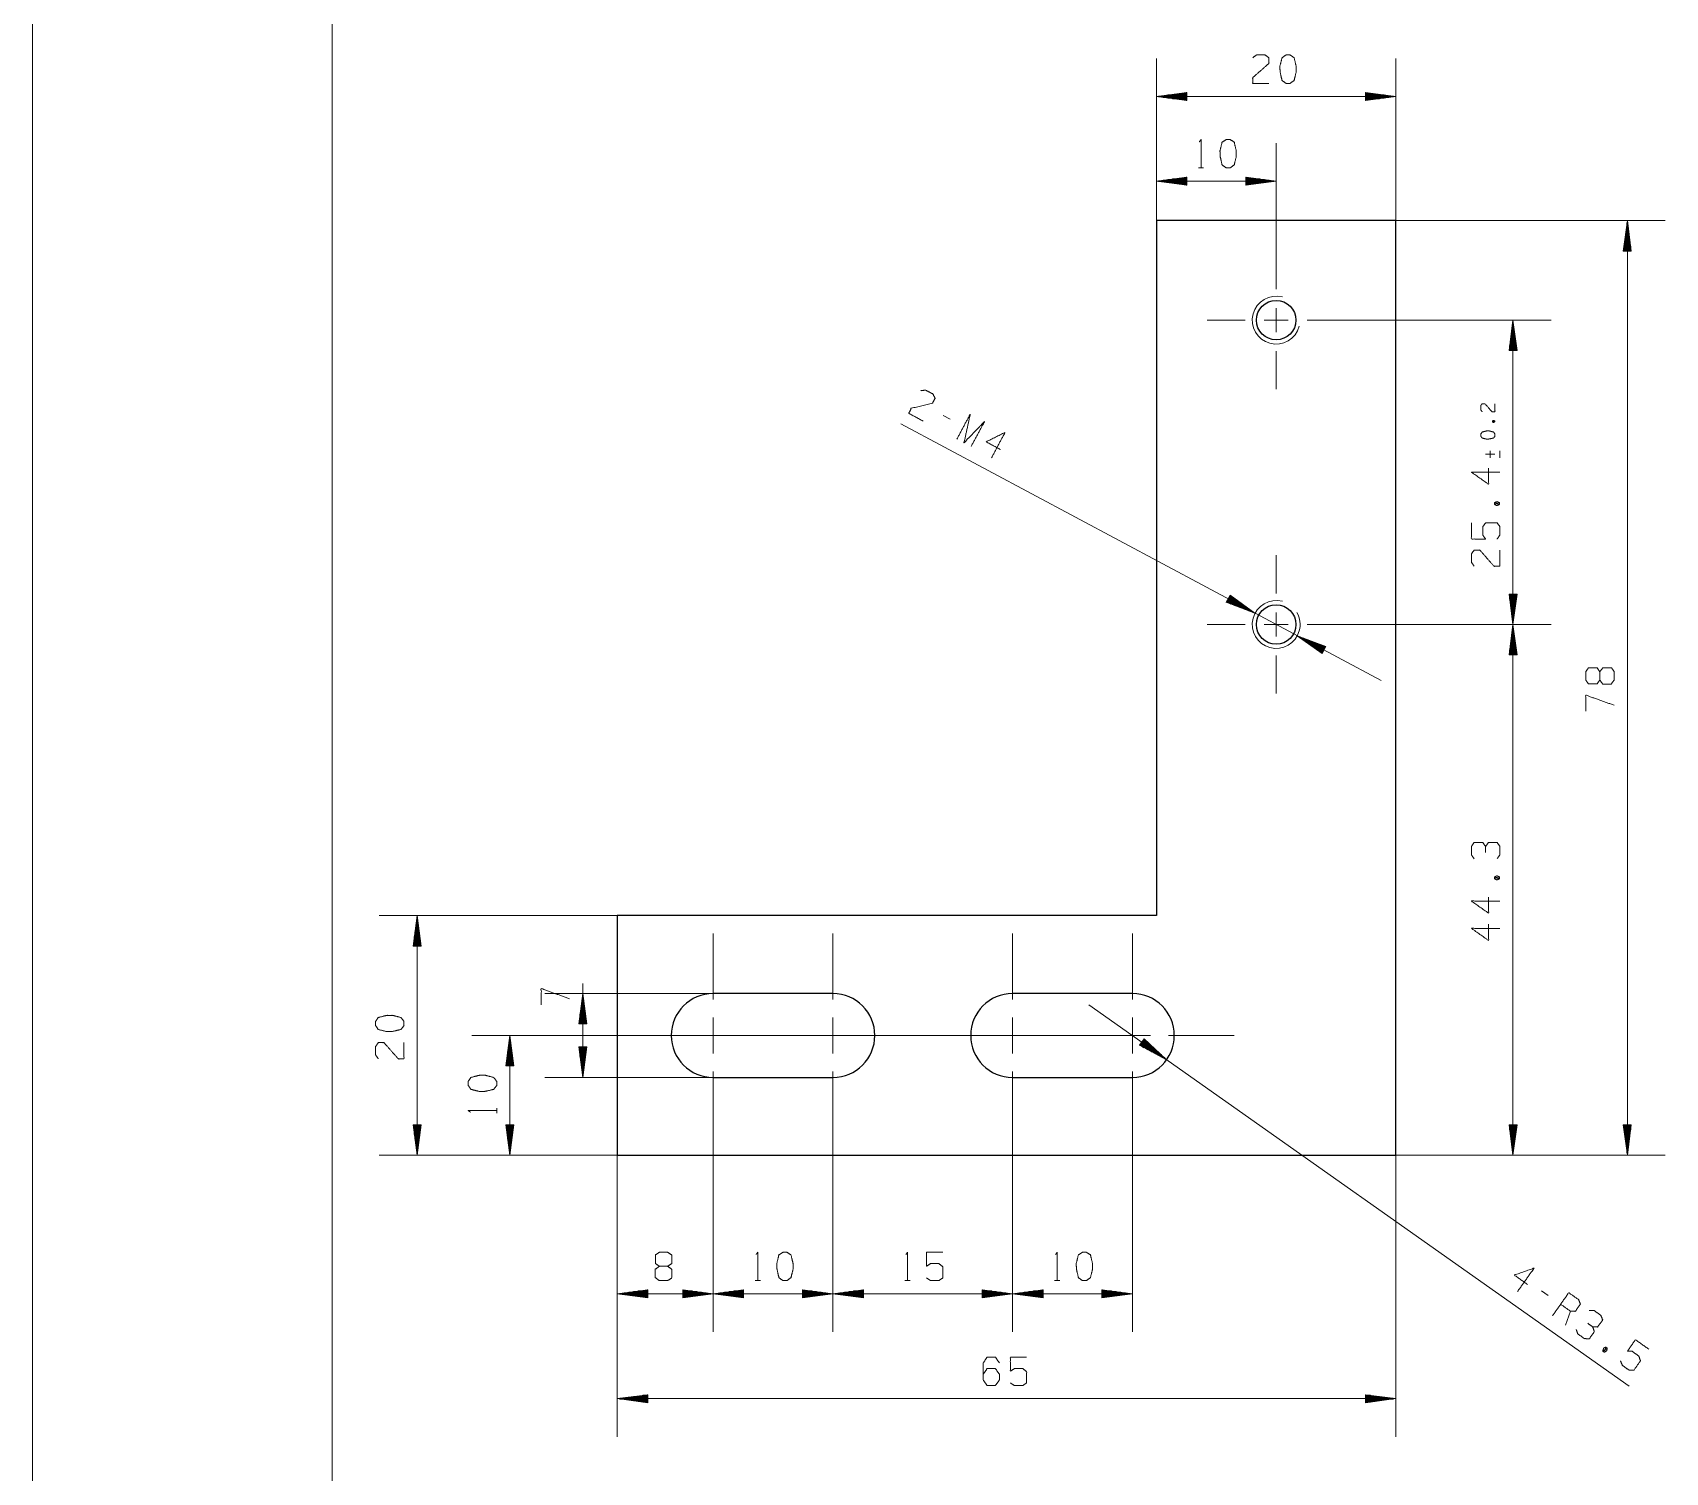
# Model space of a CAD drawing. Header units: millimetres. Extents: x 0 to 210, y 0 to 297.
# Drawn here: x 0 to 136.3, y 111.2 to 231.3 of the extents above; entities that cross this region are included whole.
import ezdxf

# ---------------------------------------------------------------- set-up
doc = ezdxf.new("R2010")
doc.units = ezdxf.units.MM
doc.layers.add('101', color=7, linetype='Continuous', true_color=0xffffff)

msp = doc.modelspace()

# ---------------------------------------------------------------- linework, layer by layer
at = {"layer": '101', "color": 133, "linetype": 'Continuous', "lineweight": 18}
for p, q in [((0, 297), (0, 0)), ((25, 292), (25, 5))]:
    msp.add_line(p, q, dxfattribs=at)
at = {"layer": '101', "color": 22, "linetype": 'Continuous', "lineweight": 18}
for p, q in [((93.81, 215.62), (93.81, 229.15)), ((113.81, 215.62), (113.81, 229.15)), ((96.35, 226.31), (93.81, 225.98)), ((96.35, 226.31), (96.31, 226.31)), ((96.35, 226.31), (96.31, 226.31)), ((96.35, 225.64), (96.35, 226.31)), ((111.27, 226.31), (111.3, 226.31)), ((111.27, 226.31), (111.27, 225.64)), ((111.27, 226.31), (111.3, 226.31)), ((113.81, 225.98), (111.27, 226.31)), ((93.81, 225.98), (96.35, 225.64)), ((113.81, 225.98), (93.81, 225.98)), ((96.35, 226), (94, 226)), ((96.35, 225.95), (94, 225.95)), ((96.35, 226.05), (94.38, 226.05)), ((96.35, 225.9), (94.38, 225.9)), ((96.35, 226.11), (94.77, 226.11)), ((96.35, 225.85), (94.77, 225.85)), ((96.35, 226.16), (95.16, 226.16)), ((96.35, 225.8), (95.16, 225.8)), ((96.35, 226.21), (95.54, 226.21)), ((96.35, 225.75), (95.54, 225.75)), ((96.35, 226.26), (95.93, 226.26)), ((96.35, 225.7), (95.93, 225.7)), ((96.35, 225.65), (96.31, 225.65)), ((96.35, 225.65), (96.31, 225.65)), ((111.27, 226.26), (111.68, 226.26)), ((111.27, 226.21), (112.07, 226.21)), ((111.27, 226.16), (112.45, 226.16)), ((111.27, 226.11), (112.84, 226.11)), ((111.27, 226.05), (113.23, 226.05)), ((111.27, 226), (113.61, 226)), ((111.27, 225.64), (113.81, 225.98)), ((111.27, 225.95), (113.61, 225.95)), ((111.27, 225.9), (113.23, 225.9)), ((111.27, 225.85), (112.84, 225.85)), ((111.27, 225.8), (112.45, 225.8)), ((111.27, 225.75), (112.07, 225.75)), ((111.27, 225.7), (111.68, 225.7)), ((111.27, 225.65), (111.3, 225.65)), ((111.27, 225.65), (111.3, 225.65)), ((93.81, 215.62), (93.81, 222.1)), ((103.81, 213.09), (103.81, 222.1)), ((96.35, 219.26), (93.81, 218.92)), ((103.81, 218.92), (93.81, 218.92)), ((93.81, 218.92), (96.35, 218.59)), ((96.35, 218.95), (94, 218.95)), ((96.35, 218.9), (94, 218.9)), ((96.35, 219), (94.38, 219)), ((96.35, 218.85), (94.38, 218.85)), ((96.35, 219.05), (94.77, 219.05)), ((96.35, 218.8), (94.77, 218.8)), ((96.35, 219.1), (95.16, 219.1)), ((96.35, 218.75), (95.16, 218.75)), ((96.35, 219.15), (95.54, 219.15)), ((96.35, 218.69), (95.54, 218.69)), ((96.35, 219.2), (95.93, 219.2)), ((96.35, 218.64), (95.93, 218.64)), ((96.35, 219.25), (96.31, 219.25)), ((96.35, 219.25), (96.31, 219.25)), ((96.35, 218.59), (96.31, 218.59)), ((96.35, 218.59), (96.31, 218.59)), ((96.35, 218.59), (96.35, 219.26)), ((101.27, 219.26), (101.27, 218.59)), ((103.81, 218.92), (101.27, 219.26)), ((101.27, 219.25), (101.3, 219.25)), ((101.27, 219.25), (101.3, 219.25)), ((101.27, 219.2), (101.68, 219.2)), ((101.27, 219.15), (102.07, 219.15)), ((101.27, 219.1), (102.45, 219.1)), ((101.27, 219.05), (102.84, 219.05)), ((101.27, 219), (103.23, 219)), ((101.27, 218.95), (103.61, 218.95)), ((101.27, 218.59), (103.81, 218.92)), ((101.27, 218.9), (103.61, 218.9)), ((101.27, 218.85), (103.23, 218.85)), ((101.27, 218.8), (102.84, 218.8)), ((101.27, 218.75), (102.45, 218.75)), ((101.27, 218.69), (102.07, 218.69)), ((101.27, 218.64), (101.68, 218.64)), ((101.27, 218.59), (101.3, 218.59)), ((101.27, 218.59), (101.3, 218.59)), ((113.81, 215.62), (136.3, 215.62)), ((133.13, 215.62), (132.79, 213.08)), ((133.1, 213.08), (133.1, 215.43)), ((133.13, 137.62), (133.13, 215.62)), ((133.46, 213.08), (133.13, 215.62)), ((133.15, 213.08), (133.15, 215.43)), ((132.95, 213.08), (132.95, 214.27)), ((133, 213.08), (133, 214.66)), ((133.05, 213.08), (133.05, 215.04)), ((133.2, 213.08), (133.2, 215.04)), ((133.25, 213.08), (133.25, 214.66)), ((133.3, 213.08), (133.3, 214.27)), ((132.79, 213.08), (133.46, 213.08)), ((132.8, 213.08), (132.8, 213.11)), ((132.8, 213.08), (132.8, 213.11)), ((132.85, 213.08), (132.85, 213.5)), ((132.9, 213.08), (132.9, 213.89)), ((133.35, 213.08), (133.35, 213.89)), ((133.41, 213.08), (133.41, 213.5)), ((133.46, 213.08), (133.46, 213.11)), ((133.46, 213.08), (133.46, 213.11)), ((109.57, 207.32), (126.76, 207.32)), ((123.58, 207.32), (123.25, 204.78)), ((123.92, 204.78), (123.58, 207.32)), ((123.58, 181.92), (123.58, 207.32)), ((123.4, 204.78), (123.4, 205.97)), ((123.45, 204.78), (123.45, 206.36)), ((123.5, 204.78), (123.5, 206.74)), ((123.56, 204.78), (123.56, 207.13)), ((123.61, 204.78), (123.61, 207.13)), ((123.66, 204.78), (123.66, 206.74)), ((123.71, 204.78), (123.71, 206.36)), ((123.76, 204.78), (123.76, 205.97)), ((123.25, 204.78), (123.25, 204.81)), ((123.25, 204.78), (123.25, 204.81)), ((123.25, 204.78), (123.92, 204.78)), ((123.3, 204.78), (123.3, 205.2)), ((123.35, 204.78), (123.35, 205.59)), ((123.81, 204.78), (123.81, 205.59)), ((123.86, 204.78), (123.86, 205.2)), ((123.91, 204.78), (123.91, 204.81)), ((123.91, 204.78), (123.91, 204.81)), ((72.47, 198.66), (112.57, 177.24)), ((99.96, 184.36), (99.64, 183.77)), ((99.79, 184.04), (101.86, 182.93)), ((99.81, 184.08), (101.88, 182.98)), ((99.84, 184.13), (101.57, 183.2)), ((99.86, 184.17), (101.25, 183.43)), ((99.88, 184.22), (100.93, 183.66)), ((99.91, 184.26), (100.62, 183.88)), ((99.93, 184.31), (100.3, 184.11)), ((102.04, 182.86), (99.96, 184.36)), ((99.96, 184.35), (99.98, 184.34)), ((99.96, 184.35), (99.98, 184.34)), ((123.25, 184.46), (123.58, 181.92)), ((123.25, 184.46), (123.25, 184.43)), ((123.25, 184.46), (123.25, 184.43)), ((123.92, 184.46), (123.25, 184.46)), ((123.3, 184.46), (123.3, 184.04)), ((123.35, 184.46), (123.35, 183.66)), ((123.4, 184.46), (123.4, 183.27)), ((123.45, 184.46), (123.45, 182.89)), ((123.5, 184.46), (123.5, 182.5)), ((123.56, 184.46), (123.56, 182.12)), ((123.58, 181.92), (123.92, 184.46)), ((123.61, 184.46), (123.61, 182.12)), ((123.66, 184.46), (123.66, 182.5)), ((123.71, 184.46), (123.71, 182.89)), ((123.76, 184.46), (123.76, 183.27)), ((123.81, 184.46), (123.81, 183.66)), ((123.86, 184.46), (123.86, 184.04)), ((123.91, 184.46), (123.91, 184.43)), ((123.91, 184.46), (123.91, 184.43)), ((99.64, 183.77), (102.04, 182.86)), ((99.64, 183.77), (99.67, 183.75)), ((99.64, 183.77), (99.67, 183.75)), ((99.67, 183.81), (100.04, 183.62)), ((99.69, 183.86), (100.4, 183.48)), ((99.72, 183.9), (100.77, 183.34)), ((99.74, 183.95), (101.13, 183.21)), ((99.76, 183.99), (101.49, 183.07)), ((109.57, 181.92), (126.76, 181.92)), ((109.57, 181.92), (126.76, 181.92)), ((123.58, 181.92), (123.25, 179.38)), ((123.5, 179.38), (123.5, 181.34)), ((123.56, 179.38), (123.56, 181.73)), ((123.58, 181.92), (123.58, 137.62)), ((123.92, 179.38), (123.58, 181.92)), ((123.61, 179.38), (123.61, 181.73)), ((123.66, 179.38), (123.66, 181.34)), ((105.57, 180.98), (107.65, 179.49)), ((107.97, 180.08), (105.57, 180.98)), ((107.8, 179.76), (105.73, 180.87)), ((107.82, 179.81), (105.75, 180.91)), ((107.77, 179.72), (106.04, 180.64)), ((107.85, 179.85), (106.12, 180.77)), ((107.75, 179.67), (106.36, 180.41)), ((107.87, 179.9), (106.48, 180.64)), ((107.73, 179.63), (106.68, 180.19)), ((107.89, 179.94), (106.84, 180.5)), ((107.7, 179.58), (106.99, 179.96)), ((107.92, 179.99), (107.21, 180.36)), ((107.94, 180.03), (107.57, 180.23)), ((107.65, 179.49), (107.97, 180.08)), ((107.97, 180.07), (107.94, 180.09)), ((107.97, 180.07), (107.94, 180.09)), ((123.35, 179.38), (123.35, 180.19)), ((123.4, 179.38), (123.4, 180.57)), ((123.45, 179.38), (123.45, 180.96)), ((123.71, 179.38), (123.71, 180.96)), ((123.76, 179.38), (123.76, 180.57)), ((123.81, 179.38), (123.81, 180.19)), ((107.68, 179.54), (107.31, 179.73)), ((107.65, 179.49), (107.63, 179.51)), ((107.65, 179.49), (107.63, 179.51)), ((123.25, 179.38), (123.25, 179.41)), ((123.25, 179.38), (123.25, 179.41)), ((123.25, 179.38), (123.92, 179.38)), ((123.3, 179.38), (123.3, 179.8)), ((123.86, 179.38), (123.86, 179.8)), ((123.91, 179.38), (123.91, 179.41)), ((123.91, 179.38), (123.91, 179.41)), ((48.81, 157.62), (28.92, 157.62)), ((32.09, 157.62), (31.76, 155.08)), ((32.02, 155.08), (32.02, 157.04)), ((32.07, 155.08), (32.07, 157.43)), ((32.09, 157.62), (32.09, 137.62)), ((32.43, 155.08), (32.09, 157.62)), ((32.12, 155.08), (32.12, 157.43)), ((32.17, 155.08), (32.17, 157.04)), ((31.81, 155.08), (31.81, 155.5)), ((31.86, 155.08), (31.86, 155.89)), ((31.91, 155.08), (31.91, 156.27)), ((31.97, 155.08), (31.97, 156.66)), ((32.22, 155.08), (32.22, 156.66)), ((32.27, 155.08), (32.27, 156.27)), ((32.32, 155.08), (32.32, 155.89)), ((32.37, 155.08), (32.37, 155.5)), ((31.76, 155.08), (31.76, 155.11)), ((31.76, 155.08), (31.76, 155.11)), ((31.76, 155.08), (32.43, 155.08)), ((32.42, 155.08), (32.42, 155.11)), ((32.42, 155.08), (32.42, 155.11)), ((45.92, 144.12), (45.92, 151.97)), ((56.81, 151.12), (42.75, 151.12)), ((45.92, 151.12), (45.59, 148.58)), ((45.8, 148.58), (45.8, 150.16)), ((45.85, 148.58), (45.85, 150.54)), ((45.9, 148.58), (45.9, 150.93)), ((46.26, 148.58), (45.92, 151.12)), ((45.95, 148.58), (45.95, 150.93)), ((46, 148.58), (46, 150.54)), ((46.05, 148.58), (46.05, 150.16)), ((88.18, 150.18), (133.27, 118.36)), ((45.59, 148.58), (45.59, 148.61)), ((45.59, 148.58), (45.59, 148.61)), ((45.59, 148.58), (46.26, 148.58)), ((45.64, 148.58), (45.64, 149)), ((45.69, 148.58), (45.69, 149.39)), ((45.75, 148.58), (45.75, 149.77)), ((46.1, 148.58), (46.1, 149.77)), ((46.15, 148.58), (46.15, 149.39)), ((46.2, 148.58), (46.2, 149)), ((46.25, 148.58), (46.25, 148.61)), ((46.25, 148.58), (46.25, 148.61)), ((83.31, 147.62), (36.66, 147.62)), ((39.83, 147.62), (39.5, 145.08)), ((39.8, 145.08), (39.8, 147.43)), ((40.16, 145.08), (39.83, 147.62)), ((39.83, 147.62), (39.83, 137.62)), ((39.86, 145.08), (39.86, 147.43)), ((92.78, 147.34), (92.4, 146.8)), ((92.69, 147.21), (93.66, 146.53)), ((92.72, 147.26), (93.38, 146.79)), ((92.75, 147.3), (93.09, 147.06)), ((92.78, 147.34), (92.81, 147.32)), ((94.66, 145.6), (92.78, 147.34)), ((92.78, 147.34), (92.81, 147.32)), ((39.6, 145.08), (39.6, 145.89)), ((39.65, 145.08), (39.65, 146.27)), ((39.7, 145.08), (39.7, 146.66)), ((39.75, 145.08), (39.75, 147.04)), ((39.91, 145.08), (39.91, 147.04)), ((39.96, 145.08), (39.96, 146.66)), ((40.01, 145.08), (40.01, 146.27)), ((40.06, 145.08), (40.06, 145.89)), ((45.59, 146.66), (45.59, 146.63)), ((45.59, 146.66), (45.92, 144.12)), ((45.59, 146.66), (45.59, 146.63)), ((46.26, 146.66), (45.59, 146.66)), ((45.64, 146.66), (45.64, 146.24)), ((45.69, 146.66), (45.69, 145.86)), ((45.75, 146.66), (45.75, 145.47)), ((45.8, 146.66), (45.8, 145.09)), ((45.85, 146.66), (45.85, 144.7)), ((45.9, 146.66), (45.9, 144.32)), ((45.92, 144.12), (46.26, 146.66)), ((45.95, 146.66), (45.95, 144.32)), ((46, 146.66), (46, 144.7)), ((46.05, 146.66), (46.05, 145.09)), ((46.1, 146.66), (46.1, 145.47)), ((46.15, 146.66), (46.15, 145.86)), ((46.2, 146.66), (46.2, 146.24)), ((46.25, 146.66), (46.25, 146.63)), ((46.25, 146.66), (46.25, 146.63)), ((92.4, 146.8), (94.66, 145.6)), ((92.4, 146.8), (92.43, 146.78)), ((92.4, 146.8), (92.43, 146.78)), ((92.43, 146.84), (92.77, 146.6)), ((92.46, 146.88), (93.11, 146.42)), ((92.49, 146.92), (93.46, 146.24)), ((92.52, 146.96), (93.8, 146.06)), ((92.55, 147.01), (94.15, 145.88)), ((92.57, 147.05), (94.49, 145.69)), ((92.6, 147.09), (94.52, 145.74)), ((92.63, 147.13), (94.24, 146)), ((92.66, 147.17), (93.95, 146.26)), ((39.5, 145.08), (39.5, 145.11)), ((39.5, 145.08), (39.5, 145.11)), ((39.5, 145.08), (40.16, 145.08)), ((39.55, 145.08), (39.55, 145.5)), ((40.11, 145.08), (40.11, 145.5)), ((40.16, 145.08), (40.16, 145.11)), ((40.16, 145.08), (40.16, 145.11)), ((56.81, 144.12), (42.75, 144.12)), ((31.76, 140.16), (31.76, 140.13)), ((32.43, 140.16), (31.76, 140.16)), ((31.76, 140.16), (31.76, 140.13)), ((31.76, 140.16), (32.09, 137.62)), ((31.81, 140.16), (31.81, 139.74)), ((31.86, 140.16), (31.86, 139.36)), ((31.91, 140.16), (31.91, 138.97)), ((31.97, 140.16), (31.97, 138.59)), ((32.02, 140.16), (32.02, 138.2)), ((32.07, 140.16), (32.07, 137.82)), ((32.09, 137.62), (32.43, 140.16)), ((32.12, 140.16), (32.12, 137.82)), ((32.17, 140.16), (32.17, 138.2)), ((32.22, 140.16), (32.22, 138.59)), ((32.27, 140.16), (32.27, 138.97)), ((32.32, 140.16), (32.32, 139.36)), ((32.37, 140.16), (32.37, 139.74)), ((32.42, 140.16), (32.42, 140.13)), ((32.42, 140.16), (32.42, 140.13)), ((39.5, 140.16), (39.83, 137.62)), ((40.16, 140.16), (39.5, 140.16)), ((39.5, 140.16), (39.5, 140.13)), ((39.5, 140.16), (39.5, 140.13)), ((39.55, 140.16), (39.55, 139.74)), ((39.6, 140.16), (39.6, 139.36)), ((39.65, 140.16), (39.65, 138.97)), ((39.7, 140.16), (39.7, 138.59)), ((39.75, 140.16), (39.75, 138.2)), ((39.8, 140.16), (39.8, 137.82)), ((39.83, 137.62), (40.16, 140.16)), ((39.86, 140.16), (39.86, 137.82)), ((39.91, 140.16), (39.91, 138.2)), ((39.96, 140.16), (39.96, 138.59)), ((40.01, 140.16), (40.01, 138.97)), ((40.06, 140.16), (40.06, 139.36)), ((40.11, 140.16), (40.11, 139.74)), ((40.16, 140.16), (40.16, 140.13)), ((40.16, 140.16), (40.16, 140.13)), ((56.81, 139.12), (56.81, 122.89)), ((56.81, 139.12), (56.81, 122.89)), ((66.81, 139.12), (66.81, 122.89)), ((66.81, 139.12), (66.81, 122.89)), ((81.81, 139.12), (81.81, 122.89)), ((81.81, 139.12), (81.81, 122.89)), ((91.81, 139.12), (91.81, 122.89)), ((123.25, 140.16), (123.25, 140.13)), ((123.25, 140.16), (123.25, 140.13)), ((123.92, 140.16), (123.25, 140.16)), ((123.25, 140.16), (123.58, 137.62)), ((123.3, 140.16), (123.3, 139.74)), ((123.35, 140.16), (123.35, 139.36)), ((123.4, 140.16), (123.4, 138.97)), ((123.45, 140.16), (123.45, 138.59)), ((123.5, 140.16), (123.5, 138.2)), ((123.56, 140.16), (123.56, 137.82)), ((123.58, 137.62), (123.92, 140.16)), ((123.61, 140.16), (123.61, 137.82)), ((123.66, 140.16), (123.66, 138.2)), ((123.71, 140.16), (123.71, 138.59)), ((123.76, 140.16), (123.76, 138.97)), ((123.81, 140.16), (123.81, 139.36)), ((123.86, 140.16), (123.86, 139.74)), ((123.91, 140.16), (123.91, 140.13)), ((123.91, 140.16), (123.91, 140.13)), ((132.79, 140.16), (133.13, 137.62)), ((133.46, 140.16), (132.79, 140.16)), ((132.8, 140.16), (132.8, 140.13)), ((132.8, 140.16), (132.8, 140.13)), ((132.85, 140.16), (132.85, 139.74)), ((132.9, 140.16), (132.9, 139.36)), ((132.95, 140.16), (132.95, 138.97)), ((133, 140.16), (133, 138.59)), ((133.05, 140.16), (133.05, 138.2)), ((133.1, 140.16), (133.1, 137.82)), ((133.13, 137.62), (133.46, 140.16)), ((133.15, 140.16), (133.15, 137.82)), ((133.2, 140.16), (133.2, 138.2)), ((133.25, 140.16), (133.25, 138.59)), ((133.3, 140.16), (133.3, 138.97)), ((133.35, 140.16), (133.35, 139.36)), ((133.41, 140.16), (133.41, 139.74)), ((133.46, 140.16), (133.46, 140.13)), ((133.46, 140.16), (133.46, 140.13)), ((48.81, 137.62), (28.92, 137.62)), ((48.81, 137.62), (36.66, 137.62)), ((48.81, 137.62), (48.81, 122.89)), ((48.81, 137.62), (48.81, 114.13)), ((113.81, 137.62), (126.76, 137.62)), ((113.81, 137.62), (136.3, 137.62)), ((113.81, 137.62), (113.81, 114.13)), ((51.35, 126.4), (48.81, 126.07)), ((48.81, 126.07), (56.81, 126.07)), ((48.81, 126.07), (51.35, 125.73)), ((51.35, 126.09), (49, 126.09)), ((51.35, 126.04), (49, 126.04)), ((51.35, 126.14), (49.38, 126.14)), ((51.35, 125.99), (49.38, 125.99)), ((51.35, 126.19), (49.77, 126.19)), ((51.35, 125.94), (49.77, 125.94)), ((51.35, 126.25), (50.16, 126.25)), ((51.35, 125.89), (50.16, 125.89)), ((51.35, 126.3), (50.54, 126.3)), ((51.35, 125.84), (50.54, 125.84)), ((51.35, 126.35), (50.93, 126.35)), ((51.35, 125.79), (50.93, 125.79)), ((51.35, 126.4), (51.31, 126.4)), ((51.35, 126.4), (51.31, 126.4)), ((51.35, 125.74), (51.31, 125.74)), ((51.35, 125.74), (51.31, 125.74)), ((51.35, 125.73), (51.35, 126.4)), ((56.81, 126.07), (54.27, 126.4)), ((54.27, 126.4), (54.3, 126.4)), ((54.27, 126.4), (54.27, 125.73)), ((54.27, 126.4), (54.3, 126.4)), ((54.27, 126.35), (54.68, 126.35)), ((54.27, 126.3), (55.07, 126.3)), ((54.27, 126.25), (55.45, 126.25)), ((54.27, 126.19), (55.84, 126.19)), ((54.27, 126.14), (56.23, 126.14)), ((54.27, 126.09), (56.61, 126.09)), ((54.27, 125.73), (56.81, 126.07)), ((54.27, 126.04), (56.61, 126.04)), ((54.27, 125.99), (56.23, 125.99)), ((54.27, 125.94), (55.84, 125.94)), ((54.27, 125.89), (55.45, 125.89)), ((54.27, 125.84), (55.07, 125.84)), ((54.27, 125.79), (54.68, 125.79)), ((54.27, 125.74), (54.3, 125.74)), ((54.27, 125.74), (54.3, 125.74)), ((59.35, 126.4), (56.81, 126.07)), ((56.81, 126.07), (66.81, 126.07)), ((56.81, 126.07), (59.35, 125.73)), ((59.35, 126.09), (57, 126.09)), ((59.35, 126.04), (57, 126.04)), ((59.35, 126.14), (57.38, 126.14)), ((59.35, 125.99), (57.38, 125.99)), ((59.35, 126.19), (57.77, 126.19)), ((59.35, 125.94), (57.77, 125.94)), ((59.35, 126.25), (58.16, 126.25)), ((59.35, 125.89), (58.16, 125.89)), ((59.35, 126.3), (58.54, 126.3)), ((59.35, 125.84), (58.54, 125.84)), ((59.35, 126.35), (58.93, 126.35)), ((59.35, 125.79), (58.93, 125.79)), ((59.35, 126.4), (59.31, 126.4)), ((59.35, 126.4), (59.31, 126.4)), ((59.35, 125.74), (59.31, 125.74)), ((59.35, 125.74), (59.31, 125.74)), ((59.35, 125.73), (59.35, 126.4)), ((64.27, 126.4), (64.3, 126.4)), ((64.27, 126.4), (64.27, 125.73)), ((64.27, 126.4), (64.3, 126.4)), ((66.81, 126.07), (64.27, 126.4)), ((64.27, 126.35), (64.68, 126.35)), ((64.27, 126.3), (65.07, 126.3)), ((64.27, 126.25), (65.45, 126.25)), ((64.27, 126.19), (65.84, 126.19)), ((64.27, 126.14), (66.23, 126.14)), ((64.27, 126.09), (66.61, 126.09)), ((64.27, 125.73), (66.81, 126.07)), ((64.27, 126.04), (66.61, 126.04)), ((64.27, 125.99), (66.23, 125.99)), ((64.27, 125.94), (65.84, 125.94)), ((64.27, 125.89), (65.45, 125.89)), ((64.27, 125.84), (65.07, 125.84)), ((64.27, 125.79), (64.68, 125.79)), ((64.27, 125.74), (64.3, 125.74)), ((64.27, 125.74), (64.3, 125.74)), ((69.35, 126.4), (66.81, 126.07)), ((66.81, 126.07), (81.81, 126.07)), ((66.81, 126.07), (69.35, 125.73)), ((69.35, 126.09), (67, 126.09)), ((69.35, 126.04), (67, 126.04)), ((69.35, 126.14), (67.38, 126.14)), ((69.35, 125.99), (67.38, 125.99)), ((69.35, 126.19), (67.77, 126.19)), ((69.35, 125.94), (67.77, 125.94)), ((69.35, 126.25), (68.16, 126.25)), ((69.35, 125.89), (68.16, 125.89)), ((69.35, 126.3), (68.54, 126.3)), ((69.35, 125.84), (68.54, 125.84)), ((69.35, 126.35), (68.93, 126.35)), ((69.35, 125.79), (68.93, 125.79)), ((69.35, 126.4), (69.31, 126.4)), ((69.35, 126.4), (69.31, 126.4)), ((69.35, 125.74), (69.31, 125.74)), ((69.35, 125.74), (69.31, 125.74)), ((69.35, 125.73), (69.35, 126.4)), ((79.27, 126.4), (79.3, 126.4)), ((79.27, 126.4), (79.3, 126.4)), ((81.81, 126.07), (79.27, 126.4)), ((79.27, 126.4), (79.27, 125.73)), ((79.27, 126.35), (79.68, 126.35)), ((79.27, 126.3), (80.07, 126.3)), ((79.27, 126.25), (80.45, 126.25)), ((79.27, 126.19), (80.84, 126.19)), ((79.27, 126.14), (81.23, 126.14)), ((79.27, 126.09), (81.61, 126.09)), ((79.27, 125.73), (81.81, 126.07)), ((79.27, 126.04), (81.61, 126.04)), ((79.27, 125.99), (81.23, 125.99)), ((79.27, 125.94), (80.84, 125.94)), ((79.27, 125.89), (80.45, 125.89)), ((79.27, 125.84), (80.07, 125.84)), ((79.27, 125.79), (79.68, 125.79)), ((79.27, 125.74), (79.3, 125.74)), ((79.27, 125.74), (79.3, 125.74)), ((84.35, 126.4), (81.81, 126.07)), ((81.81, 126.07), (91.81, 126.07)), ((81.81, 126.07), (84.35, 125.73)), ((84.35, 126.09), (82, 126.09)), ((84.35, 126.04), (82, 126.04)), ((84.35, 126.14), (82.38, 126.14)), ((84.35, 125.99), (82.38, 125.99)), ((84.35, 126.19), (82.77, 126.19)), ((84.35, 125.94), (82.77, 125.94)), ((84.35, 126.25), (83.16, 126.25)), ((84.35, 125.89), (83.16, 125.89)), ((84.35, 126.3), (83.54, 126.3)), ((84.35, 125.84), (83.54, 125.84)), ((84.35, 126.35), (83.93, 126.35)), ((84.35, 125.79), (83.93, 125.79)), ((84.35, 126.4), (84.31, 126.4)), ((84.35, 126.4), (84.31, 126.4)), ((84.35, 125.74), (84.31, 125.74)), ((84.35, 125.74), (84.31, 125.74)), ((84.35, 125.73), (84.35, 126.4)), ((89.27, 126.4), (89.27, 125.73)), ((89.27, 126.4), (89.3, 126.4)), ((91.81, 126.07), (89.27, 126.4)), ((89.27, 126.4), (89.3, 126.4)), ((89.27, 126.35), (89.68, 126.35)), ((89.27, 126.3), (90.07, 126.3)), ((89.27, 126.25), (90.45, 126.25)), ((89.27, 126.19), (90.84, 126.19)), ((89.27, 126.14), (91.23, 126.14)), ((89.27, 126.09), (91.61, 126.09)), ((89.27, 125.73), (91.81, 126.07)), ((89.27, 126.04), (91.61, 126.04)), ((89.27, 125.99), (91.23, 125.99)), ((89.27, 125.94), (90.84, 125.94)), ((89.27, 125.89), (90.45, 125.89)), ((89.27, 125.84), (90.07, 125.84)), ((89.27, 125.79), (89.68, 125.79)), ((89.27, 125.74), (89.3, 125.74)), ((89.27, 125.74), (89.3, 125.74)), ((51.35, 117.64), (48.81, 117.31)), ((48.81, 117.31), (51.35, 116.97)), ((113.81, 117.31), (48.81, 117.31)), ((51.35, 117.33), (49, 117.33)), ((51.35, 117.28), (49, 117.28)), ((51.35, 117.38), (49.38, 117.38)), ((51.35, 117.23), (49.38, 117.23)), ((51.35, 117.43), (49.77, 117.43)), ((51.35, 117.48), (50.16, 117.48)), ((51.35, 117.53), (50.54, 117.53)), ((51.35, 117.59), (50.93, 117.59)), ((51.35, 117.64), (51.31, 117.64)), ((51.35, 117.64), (51.31, 117.64)), ((51.35, 116.97), (51.35, 117.64)), ((111.27, 117.64), (111.27, 116.97)), ((111.27, 117.64), (111.3, 117.64)), ((111.27, 117.64), (111.3, 117.64)), ((113.81, 117.31), (111.27, 117.64)), ((111.27, 117.59), (111.68, 117.59)), ((111.27, 117.53), (112.07, 117.53)), ((111.27, 117.48), (112.45, 117.48)), ((111.27, 117.43), (112.84, 117.43)), ((111.27, 117.38), (113.23, 117.38)), ((111.27, 117.33), (113.61, 117.33)), ((111.27, 116.97), (113.81, 117.31)), ((111.27, 117.28), (113.61, 117.28)), ((111.27, 117.23), (113.23, 117.23)), ((51.35, 117.18), (49.77, 117.18)), ((51.35, 117.13), (50.16, 117.13)), ((51.35, 117.08), (50.54, 117.08)), ((51.35, 117.03), (50.93, 117.03)), ((51.35, 116.98), (51.31, 116.98)), ((51.35, 116.98), (51.31, 116.98)), ((111.27, 117.18), (112.84, 117.18)), ((111.27, 117.13), (112.45, 117.13)), ((111.27, 117.08), (112.07, 117.08)), ((111.27, 117.03), (111.68, 117.03)), ((111.27, 116.98), (111.3, 116.98)), ((111.27, 116.98), (111.3, 116.98))]:
    msp.add_line(p, q, dxfattribs=at)
at = {"layer": '101', "color": 72, "linetype": 'Continuous', "lineweight": 18}
for p, q in [((97.32, 220.02), (97.75, 220.02)), ((76.6, 199.05), (76.01, 199.36)), ((121.86, 198.83), (122.07, 198.91)), ((121.68, 196.4), (121.68, 195.84)), ((122.47, 195.84), (122.47, 196.4)), ((121.28, 196.12), (122.08, 196.12)), ((122.04, 191.93), (122.46, 192.09)), ((122.04, 160.69), (122.46, 160.85)), ((38.74, 141.14), (38.74, 141.56)), ((60.32, 127.16), (60.75, 127.16)), ((72.82, 127.16), (73.25, 127.16)), ((85.32, 127.16), (85.75, 127.16)), ((126.52, 125.93), (125.97, 126.31)), ((127.97, 123.44), (128.38, 124.61)), ((131.32, 121.62), (131.21, 121.18))]:
    msp.add_line(p, q, dxfattribs=at)
at = {"layer": '101', "color": 72, "linetype": 'Continuous', "lineweight": 25}
for p, q in [((113.81, 215.62), (93.81, 215.62)), ((93.81, 215.62), (93.81, 157.62)), ((113.81, 137.62), (113.81, 215.62)), ((48.81, 157.62), (48.81, 137.62)), ((93.81, 157.62), (48.81, 157.62)), ((66.81, 151.12), (56.81, 151.12)), ((91.81, 151.12), (81.81, 151.12)), ((56.81, 144.12), (66.81, 144.12)), ((81.81, 144.12), (91.81, 144.12)), ((48.81, 137.62), (113.81, 137.62))]:
    msp.add_line(p, q, dxfattribs=at)
at = {"layer": '101', "color": 151, "linetype": 'Continuous', "lineweight": 18}
for p, q in [((103.81, 209.91), (103.81, 213.09)), ((101.21, 207.32), (98.04, 207.32)), ((102.8, 207.32), (104.81, 207.32)), ((103.81, 206.32), (103.81, 208.33)), ((106.4, 207.32), (109.57, 207.32)), ((103.81, 204.73), (103.81, 201.56)), ((103.81, 184.51), (103.81, 187.69)), ((103.81, 180.92), (103.81, 182.93)), ((101.21, 181.92), (98.04, 181.92)), ((102.8, 181.92), (104.81, 181.92)), ((106.4, 181.92), (109.57, 181.92)), ((103.81, 179.33), (103.81, 176.16)), ((56.81, 150.62), (56.81, 156.12)), ((56.81, 150.62), (56.81, 156.12)), ((66.81, 150.62), (66.81, 156.12)), ((81.81, 150.62), (81.81, 156.12)), ((91.81, 150.62), (91.81, 156.12)), ((56.81, 146.12), (56.81, 149.12)), ((56.81, 146.12), (56.81, 149.12)), ((66.81, 146.12), (66.81, 149.12)), ((81.81, 146.12), (81.81, 149.12)), ((91.81, 146.12), (91.81, 149.12)), ((53.81, 147.62), (48.31, 147.62)), ((53.81, 147.62), (48.31, 147.62)), ((55.31, 147.62), (58.31, 147.62)), ((55.31, 147.62), (58.31, 147.62)), ((63.81, 147.62), (58.31, 147.62)), ((59.81, 147.62), (65.31, 147.62)), ((59.81, 147.62), (65.31, 147.62)), ((65.31, 147.62), (68.31, 147.62)), ((69.81, 147.62), (75.31, 147.62)), ((78.81, 147.62), (73.31, 147.62)), ((80.31, 147.62), (83.31, 147.62)), ((88.81, 147.62), (83.31, 147.62)), ((84.81, 147.62), (90.31, 147.62)), ((90.31, 147.62), (93.31, 147.62)), ((94.81, 147.62), (100.31, 147.62)), ((56.81, 144.62), (56.81, 139.12)), ((56.81, 144.62), (56.81, 139.12)), ((66.81, 144.62), (66.81, 139.12)), ((81.81, 144.62), (81.81, 139.12)), ((91.81, 144.62), (91.81, 139.12))]:
    msp.add_line(p, q, dxfattribs=at)
at = {"layer": '101', "color": 72, "linetype": 'Continuous', "lineweight": 25}
for centre in [(103.81, 207.32), (103.81, 181.92)]:
    msp.add_circle(centre, 1.65, dxfattribs=at)
at = {"layer": '101', "color": 72, "linetype": 'Continuous', "lineweight": 13}
for centre in [(103.81, 207.32), (103.81, 181.92)]:
    msp.add_arc(centre, 2, 75, 345, dxfattribs=at)
at = {"layer": '101', "color": 22, "linetype": 'Continuous', "lineweight": 18}
msp.add_arc((103.81, 181.92), 2, 345, 29.6866, dxfattribs=at)
at = {"layer": '101', "color": 72, "linetype": 'Continuous', "lineweight": 25}
for centre, start, end in [((56.81, 147.62), 90, 270), ((66.81, 147.62), 270, 90), ((81.81, 147.62), 90, 270), ((91.81, 147.62), 270, 90)]:
    msp.add_arc(centre, 3.5, start, end, dxfattribs=at)
at = {"layer": '101', "color": 72, "linetype": 'Continuous', "lineweight": 18}
for points, knots in [([(101.86, 229.22), (102.18, 229.45), (102.87, 229.45), (103.21, 229.22), (103.21, 228.75), (101.85, 227.55), (101.86, 227.07), (103.21, 227.07)], [0, 0, 0.069691, 0.192978, 0.265274, 0.350226, 0.674742, 0.759752, 1, 1]), ([(104.97, 227.07), (105.31, 227.32), (105.48, 228.02), (105.48, 228.5), (105.31, 229.22), (104.97, 229.45), (104.64, 229.45), (104.3, 229.22), (104.12, 228.5), (104.14, 228.02), (104.3, 227.32), (104.64, 227.07), (104.97, 227.07)], [0, 0, 0.067525, 0.183972, 0.260582, 0.380941, 0.446139, 0.500306, 0.565504, 0.685863, 0.762527, 0.878309, 0.945834, 1, 1]), ([(97.39, 222.19), (97.54, 222.39), (97.54, 220.02)], [0, 0, 0.093486, 1, 1]), ([(99.97, 220.02), (100.31, 220.27), (100.48, 220.97), (100.48, 221.44), (100.31, 222.17), (99.97, 222.39), (99.64, 222.39), (99.3, 222.17), (99.12, 221.44), (99.14, 220.97), (99.3, 220.27), (99.64, 220.02), (99.97, 220.02)], [0, 0, 0.067525, 0.183972, 0.260583, 0.380943, 0.446141, 0.500306, 0.565504, 0.685864, 0.762528, 0.87831, 0.945835, 1, 1]), ([(74.16, 201.43), (74.54, 201.48), (75.15, 201.16), (75.34, 200.8), (75.12, 200.38), (73.35, 199.96), (73.14, 199.54), (74.33, 198.9)], [0, 0, 0.069693, 0.192976, 0.265276, 0.350226, 0.674739, 0.759752, 1, 1]), ([(77.16, 197.39), (78.28, 199.49), (77.75, 197.08), (79.46, 198.85), (78.34, 196.76)], [0, 0, 0.245193, 0.5, 0.754808, 1, 1]), ([(121.01, 199.67), (120.89, 199.83), (120.89, 200.18), (121.01, 200.34), (121.24, 200.34), (121.84, 199.66), (122.08, 199.67), (122.08, 200.34)], [0, 0, 0.069688, 0.192973, 0.265274, 0.350225, 0.674742, 0.759752, 1, 1]), ([(80.8, 196.52), (79.61, 197.16), (81.17, 197.94), (80.06, 195.84)], [0, 0, 0.245869, 0.565294, 1, 1]), ([(122.08, 197.81), (121.96, 197.98), (121.61, 198.07), (121.37, 198.07), (121.01, 197.98), (120.89, 197.81), (120.89, 197.64), (121.01, 197.48), (121.37, 197.39), (121.61, 197.4), (121.96, 197.48), (122.08, 197.64), (122.08, 197.81)], [0, 0, 0.067523, 0.18397, 0.26058, 0.380939, 0.446136, 0.500306, 0.565502, 0.685861, 0.762524, 0.878307, 0.94583, 1, 1]), ([(122.07, 198.83), (122.07, 198.91), (121.96, 198.95), (121.86, 198.91), (121.86, 198.83), (121.96, 198.78), (122.07, 198.83), (121.86, 198.91)], [0, 0, 0.093978, 0.236777, 0.365947, 0.459925, 0.589104, 0.731912, 1, 1]), ([(121.54, 194.96), (121.54, 193.62), (120.11, 194.63), (122.49, 194.63)], [0, 0, 0.245869, 0.565293, 1, 1]), ([(122.46, 191.93), (122.46, 192.09), (122.24, 192.17), (122.04, 192.09), (122.04, 191.93), (122.24, 191.84), (122.46, 191.93), (122.04, 192.09)], [0, 0, 0.093978, 0.236781, 0.365956, 0.459934, 0.589109, 0.731912, 1, 1]), ([(122.26, 189.05), (122.49, 189.39), (122.49, 190.08), (122.26, 190.41), (121.31, 190.41), (121.06, 190.08), (121.06, 189.39), (121.29, 189.05), (120.11, 189.05), (120.11, 190.41)], [0, 0, 0.06223, 0.168345, 0.230573, 0.376817, 0.441265, 0.54738, 0.609609, 0.79049, 1, 1]), ([(120.34, 186.79), (120.11, 187.11), (120.11, 187.8), (120.34, 188.13), (120.81, 188.13), (122.01, 186.77), (122.49, 186.79), (122.49, 188.13)], [0, 0, 0.069691, 0.192979, 0.265274, 0.350227, 0.674741, 0.759753, 1, 1]), ([(130.83, 177.28), (130.61, 176.96), (129.88, 176.96), (129.66, 177.28), (129.66, 177.97), (129.88, 178.3), (130.61, 178.3), (130.83, 177.97), (130.83, 177.28), (131.08, 176.94), (131.78, 176.94), (132.03, 177.28), (132.03, 177.97), (131.81, 178.3), (131.08, 178.3), (130.83, 177.97)], [0, 0, 0.047574, 0.136086, 0.183661, 0.267817, 0.317167, 0.405679, 0.455029, 0.539185, 0.590298, 0.675758, 0.726871, 0.811027, 0.860377, 0.948889, 1, 1]), ([(132.03, 175.18), (129.66, 176.02), (129.66, 174.68)], [0, 0, 0.652472, 1, 1]), ([(121.29, 163.39), (121.06, 163.73), (120.34, 163.73), (120.11, 163.39), (120.11, 162.7), (120.34, 162.37)], [0, 0, 0.153874, 0.429852, 0.583726, 0.846123, 1, 1]), ([(122.26, 162.38), (122.49, 162.7), (122.49, 163.39), (122.26, 163.73), (121.54, 163.73), (121.29, 163.39), (121.29, 162.88)], [0, 0, 0.124122, 0.343688, 0.472447, 0.703377, 0.836731, 1, 1]), ([(122.46, 160.69), (122.46, 160.85), (122.24, 160.94), (122.04, 160.85), (122.04, 160.69), (122.24, 160.6), (122.46, 160.69), (122.04, 160.85)], [0, 0, 0.093972, 0.236779, 0.365957, 0.459929, 0.589107, 0.731913, 1, 1]), ([(121.54, 159.17), (121.54, 157.83), (120.11, 158.84), (122.49, 158.84)], [0, 0, 0.245869, 0.565294, 1, 1]), ([(121.54, 156.9), (121.54, 155.55), (120.11, 156.56), (122.49, 156.56)], [0, 0, 0.24587, 0.565295, 1, 1]), ([(44.83, 150.68), (42.46, 151.53), (42.46, 150.19)], [0, 0, 0.652471, 1, 1]), ([(31, 148.79), (30.75, 149.12), (30.05, 149.3), (29.58, 149.3), (28.85, 149.12), (28.63, 148.79), (28.63, 148.45), (28.85, 148.12), (29.58, 147.94), (30.05, 147.96), (30.75, 148.12), (31, 148.45), (31, 148.79)], [0, 0, 0.067525, 0.183971, 0.260583, 0.380942, 0.44614, 0.500306, 0.565504, 0.685863, 0.762528, 0.878308, 0.945834, 1, 1]), ([(28.85, 145.68), (28.63, 146), (28.63, 146.69), (28.85, 147.02), (29.33, 147.02), (30.53, 145.66), (31, 145.68), (31, 147.02)], [0, 0, 0.069691, 0.192977, 0.265273, 0.350227, 0.674741, 0.759753, 1, 1]), ([(38.74, 143.79), (38.49, 144.12), (37.79, 144.3), (37.31, 144.3), (36.59, 144.12), (36.36, 143.79), (36.36, 143.45), (36.59, 143.12), (37.31, 142.94), (37.79, 142.96), (38.49, 143.12), (38.74, 143.45), (38.74, 143.79)], [0, 0, 0.067526, 0.183971, 0.260584, 0.380943, 0.446141, 0.500306, 0.565504, 0.685863, 0.762529, 0.87831, 0.945835, 1, 1]), ([(36.56, 141.21), (36.36, 141.35), (38.74, 141.35)], [0, 0, 0.093489, 1, 1]), ([(52.32, 128.36), (52, 128.58), (52, 129.31), (52.32, 129.53), (53.01, 129.53), (53.35, 129.31), (53.35, 128.58), (53.01, 128.36), (52.32, 128.36), (51.98, 128.11), (51.98, 127.41), (52.32, 127.16), (53.01, 127.16), (53.35, 127.38), (53.35, 128.11), (53.01, 128.36)], [0, 0, 0.047573, 0.136085, 0.183658, 0.267815, 0.317165, 0.405677, 0.455028, 0.539184, 0.590297, 0.675756, 0.726869, 0.811025, 0.860376, 0.948888, 1, 1]), ([(60.39, 129.33), (60.54, 129.53), (60.54, 127.16)], [0, 0, 0.093489, 1, 1]), ([(62.97, 127.16), (63.31, 127.41), (63.48, 128.11), (63.48, 128.58), (63.31, 129.31), (62.97, 129.53), (62.64, 129.53), (62.3, 129.31), (62.12, 128.58), (62.14, 128.11), (62.3, 127.41), (62.64, 127.16), (62.97, 127.16)], [0, 0, 0.067526, 0.183971, 0.260584, 0.380943, 0.446141, 0.500306, 0.565504, 0.685863, 0.762529, 0.878309, 0.945835, 1, 1]), ([(72.89, 129.33), (73.04, 129.53), (73.04, 127.16)], [0, 0, 0.09349, 1, 1]), ([(74.62, 127.38), (74.96, 127.16), (75.65, 127.16), (75.98, 127.38), (75.98, 128.33), (75.65, 128.58), (74.96, 128.58), (74.62, 128.36), (74.62, 129.53), (75.98, 129.53)], [0, 0, 0.062228, 0.168344, 0.230572, 0.376816, 0.441265, 0.547381, 0.609609, 0.79049, 1, 1]), ([(85.39, 129.33), (85.54, 129.53), (85.54, 127.16)], [0, 0, 0.09349, 1, 1]), ([(87.97, 127.16), (88.31, 127.41), (88.48, 128.11), (88.48, 128.58), (88.31, 129.31), (87.97, 129.53), (87.64, 129.53), (87.3, 129.31), (87.12, 128.58), (87.14, 128.11), (87.3, 127.41), (87.64, 127.16), (87.97, 127.16)], [0, 0, 0.067526, 0.183971, 0.260584, 0.380943, 0.446141, 0.500306, 0.565504, 0.685864, 0.762529, 0.87831, 0.945835, 1, 1]), ([(124.79, 126.84), (123.7, 127.62), (125.34, 128.2), (123.97, 126.26)], [0, 0, 0.245869, 0.565295, 1, 1]), ([(126.87, 124.21), (128.24, 126.15), (129.06, 125.57), (129.21, 125.2), (128.79, 124.6), (128.38, 124.61), (127.56, 125.19)], [0, 0, 0.400953, 0.571036, 0.639279, 0.761673, 0.829918, 1, 1]), ([(130.24, 123.3), (130.65, 123.29), (131.07, 123.88), (130.92, 124.26), (130.36, 124.66), (129.95, 124.67)], [0, 0, 0.153873, 0.429853, 0.583725, 0.846123, 1, 1]), ([(128.86, 123.09), (128.99, 122.72), (129.55, 122.32), (129.96, 122.31), (130.37, 122.9), (130.24, 123.3), (129.82, 123.6)], [0, 0, 0.124122, 0.34369, 0.472447, 0.703379, 0.836731, 1, 1]), ([(131.08, 121.27), (131.21, 121.18), (131.41, 121.31), (131.45, 121.53), (131.32, 121.62), (131.14, 121.51), (131.08, 121.27), (131.45, 121.53)], [0, 0, 0.093975, 0.236787, 0.365961, 0.459936, 0.589108, 0.731915, 1, 1]), ([(132.56, 120.47), (132.71, 120.09), (133.27, 119.69), (133.68, 119.69), (134.22, 120.46), (134.09, 120.86), (133.53, 121.26), (133.13, 121.27), (133.8, 122.23), (134.91, 121.44)], [0, 0, 0.062229, 0.168344, 0.230571, 0.376814, 0.441264, 0.54738, 0.609607, 0.790489, 1, 1]), ([(79.36, 119.35), (79.68, 119.82), (80.37, 119.82), (80.71, 119.35), (80.71, 118.87), (80.37, 118.4), (79.68, 118.4), (79.36, 118.87), (79.36, 120.3), (79.68, 120.77), (80.37, 120.77), (80.71, 120.3)], [0, 0, 0.076963, 0.169761, 0.248073, 0.312018, 0.390331, 0.483129, 0.560092, 0.751927, 0.82889, 0.921688, 1, 1]), ([(81.62, 118.62), (81.96, 118.4), (82.65, 118.4), (82.98, 118.62), (82.98, 119.57), (82.65, 119.82), (81.96, 119.82), (81.62, 119.6), (81.62, 120.77), (82.98, 120.77)], [0, 0, 0.062228, 0.168344, 0.230572, 0.376816, 0.441265, 0.547381, 0.609609, 0.79049, 1, 1])]:
    msp.add_open_spline(points, degree=1, knots=knots, dxfattribs=at)

doc.saveas('drawing.dxf')
